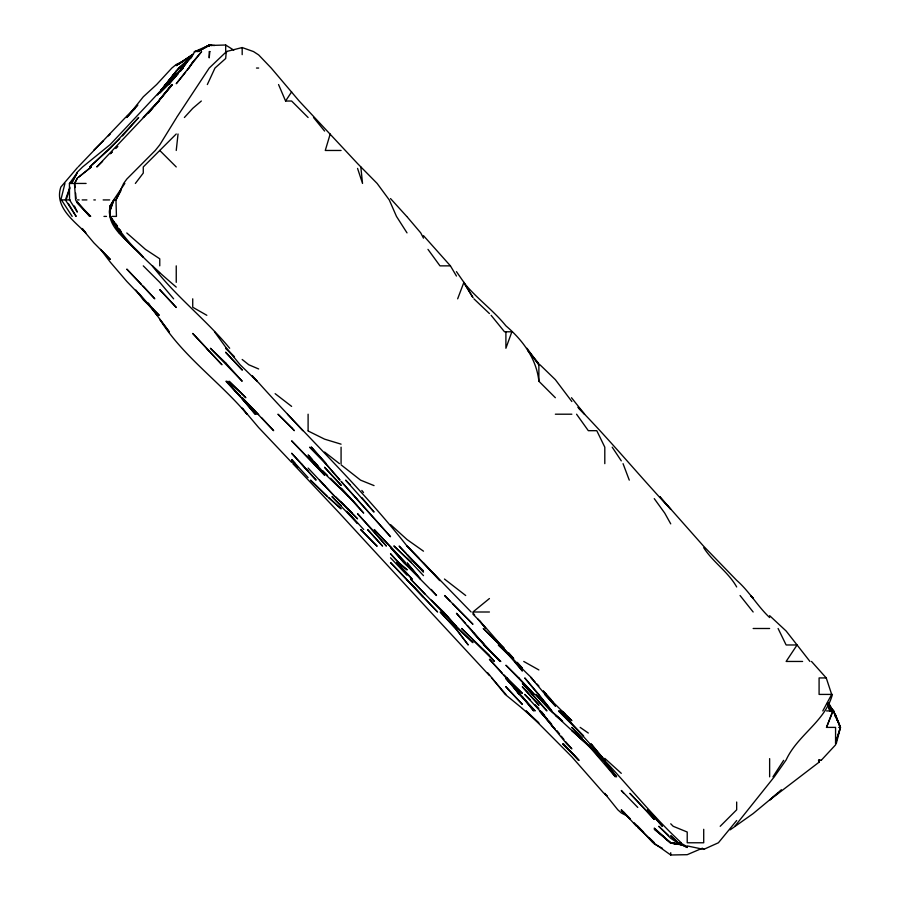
<?xml version="1.0" encoding="UTF-8"?>
<svg xmlns="http://www.w3.org/2000/svg" width="900" height="900" viewBox="0 0 900 900"><rect width="100%" height="100%" fill="white"/><g stroke="black" fill="none" stroke-linecap="round" stroke-linejoin="round"><path stroke-width="1.35" d="M110.306 205.627L109.98 216.405L110.306 205.627L113.501 201.06L110.306 205.627C104.468 228.364 131.029 241.886 143.269 257.096C134.336 248.366 124.504 240.019 117.844 229.354M407.014 232.886L396.473 216.405L389.261 199.924L377.134 183.442L357.559 163.564L299.171 101.025L271.226 68.051L258.66 54.922L253.496 51.57L242.179 47.554L226.26 51.57L225.686 58.5L214.976 68.051L207.338 84.544M176.243 150.469L178.042 133.987M64.935 183.442L60.851 199.924L70.279 199.924M836.201 743.873L840.488 727.391L835.571 716.153L839.846 726.143M330.21 133.987L325.271 150.469L341.077 150.469M840.386 727.391L835.571 715.68L840.409 727.391L835.571 742.995L840.409 727.391L835.571 714.825L828.81 704.306M66.578 198.653L69.75 188.505M193.523 54.079L194.321 51.57L196.29 51.57M124.83 183.442L113.647 199.924L110.306 209.914L114.008 199.924M69.907 187.245L65.396 199.924L76.14 216.405L68.31 203.456M457.65 298.822L463.894 282.341L456.457 271.654M835.571 743.873L835.571 727.391L826.504 727.391L832.793 710.91L831.296 708.705M826.504 727.391L833.062 710.91L828.439 702.664M75.116 187.56L74.767 183.442L77.344 178.245M113.771 199.924C104.985 212.411 111.049 222.491 121.028 231.84M121.039 190.507L115.976 199.924L116.449 216.405L112.028 216.405M76.691 173.857L71.528 183.442L77.344 172.148L82.609 166.95L110.306 144.472L176.243 74.059L164.115 87.289M822.791 710.91L831.679 694.418L826.245 677.936L811.519 661.455M176.243 118.159L159.761 144.877L155.261 150.469L126.788 179.089L123.626 183.442L115.976 199.924L113.647 199.924M187.301 70.144L192.724 62.089L201.623 51.57L176.243 83.722L185.602 72.236M189 68.051L192.724 62.1M176.602 117.506L209.205 68.074L225.686 52.358M772.954 776.835L783.641 760.354M278.55 84.544L285.581 101.025L291.623 91.879M74.407 205.999L77.344 212.074L69.536 199.924L69.435 183.442L77.344 172.654M162.225 89.021L178.965 68.051L186.379 61.875M192.724 54.315L182.599 68.051L192.724 54.484L176.243 65.621L192.724 54.45L168.39 84.544L159.761 92.959L177.964 74.205M736.673 820.53L718.403 842.771L703.71 849.386L687.217 845.921M734.805 826.29L774.293 776.835L786.127 759.96C797.602 734.985 825.176 721.508 832.421 694.418L819.09 694.418L819.09 677.936L826.245 677.936M135.36 183.442L143.269 173.07L143.269 166.95L176.243 133.987M176.243 71.145L160.639 90.855L176.243 71.168L182.149 65.678M165.532 84.544L160.583 90.855L178.763 68.051L191.734 56.014M180.551 71.123L183.139 68.051L176.243 75.116M77.344 167.726L60.851 187.054C54.157 206.64 73.744 220.815 85.837 232.886L82.44 228.566M148.297 113.389L152.741 108.236M154.519 106.177L171.787 84.544L158.569 101.025L143.269 117.495L159.131 101.025L96.806 166.95L102.6 161.37M135.034 108.619L125.449 117.506L78.142 166.95M137.7 105.142L126.788 117.506L143.269 96.829L156.634 84.544L171.844 68.051L176.243 64.474L183.847 61.042M168.435 84.544L176.243 75.791L168.39 84.544M184.388 117.506L192.724 108.36L201.33 101.025M192.724 54.799L180.607 68.051L191.79 56.081M93.825 150.165L103.522 140.648M137.7 104.94L126.788 116.707L131.636 112.095M781.38 789.727L769.635 800.021L819.09 762.176L818.528 760.354L821.183 760.354L835.571 744.863M119.7 138.769L89.707 166.95L110.306 148.331L138.668 117.506L122.513 135.9M720.191 826.29L736.673 809.809L736.673 802.024M115.83 148.489L117.821 146.509M108.371 135.889L110.306 133.987M111.983 152.1L110.306 153.743L112.073 152.1M777.577 793.316L753.154 813.577L730.159 829.845M188.494 60.109L191.666 57.465M489.431 598.534L472.939 612L489.431 612M78.413 177.379L91.316 166.95L77.344 178.099L74.441 183.442L75.611 199.924L77.344 203.051L90.686 216.405L77.344 202.691L89.752 216.405L77.344 201.881M818.528 760.354L821.183 760.354M192.724 55.057L176.243 65.227L180.956 62.887M211.95 45.428L209.205 45L197.944 51.57L209.205 45.157L214.695 45.495M211.95 45.495L209.205 45.09L197.404 51.57L209.205 45.641M209.205 45.203L194.805 51.57M702.439 848.171L687.217 854.685L670.736 855L654.255 843.322M194.906 51.57L201.409 49.568M209.205 45.473L225.686 45.023L233.752 50.119M226.26 51.57L227.385 51.57M256.489 68.051L258.66 68.051M285.581 101.025L291.623 101.025L308.104 117.506M69.435 183.442L74.767 183.442M75.285 183.442L86.108 183.442M77.344 199.924L79.11 199.924M82.17 199.924L86.895 199.924M93.825 199.924L95.366 199.924M103.151 199.924L109.654 199.924M103.972 216.405L106.481 216.405M456.457 276.053L450.428 265.86L439.976 265.86L427.973 249.368M555.356 414.202L571.849 414.202M753.154 628.492L769.635 628.492M802.597 661.455L786.127 661.455L797.074 644.974L786.127 631.001L769.635 615.656M826.571 710.91L833.062 710.91M838.71 727.391L840.488 727.391M680.299 842.771L687.217 846.776L687.217 847.53L677.486 842.771L670.736 835.751L678.296 842.771M670.286 842.771L654.255 828.146L670.736 843.053L683.1 844.819L670.815 842.771L654.255 829.125L670.736 843.075L683.1 845.134M670.736 843.053L683.1 844.819L670.736 842.771L680.355 844.301M679.905 843.244L677.464 842.771L670.736 838.283L658.755 826.29L668.745 835.56M341.077 444.161L324.596 439.155L308.104 430.965M374.04 485.595L360.551 480.139L341.077 464.839M258.66 368.978L248.76 364.759L242.179 359.483M677.565 842.771L687.217 847.238M627.176 816.019L621.293 812.947L617.816 809.809L604.8 793.609M662.49 848.351L654.255 843.998L654.255 842.771L649.406 837.923M523.744 661.455L538.875 669.949M206.831 315.304L192.724 307.249L192.724 298.822M607.163 795.656L604.8 794.216L604.8 793.316M423.484 551.183L407.014 539.539L390.521 524.599M624.589 812.779L621.293 810.585L630.023 818.899M580.151 727.391L588.319 733.05M291.623 406.395L275.141 393.671M444.454 579.038L465.705 595.519M561.589 720.101L550.586 710.91L535.601 694.418L542.689 701.786M324.596 452.048L339.469 463.657M176.243 287.111C151.875 266.13 127.001 244.204 110.306 216.405L117.225 226.294M522.394 708.491L505.204 694.418L487.8 672.885M562.556 721.316L555.356 715.252L592.178 749.239M126.788 232.976L145.44 249.368L159.761 258.806L159.761 265.86M562.556 721.136L552.094 711.697M681.21 842.771C653.783 817.346 630.315 787.928 604.8 760.613M513.326 658.541L483.255 628.492L493.335 638.089M495.293 639.81L504 647.764M413.111 570.994L403.83 562.556L390.521 547.346L403.83 562.556L436.522 595.519L431.303 589.455M604.8 762.829L615.375 776.835L588.319 745.391L571.849 730.553L588.319 745.189M522.394 708.559L538.875 723.038L526.185 710.91L571.849 756.832L603.911 793.316M621.293 773.336L604.8 758.374M326.981 495.9L310.534 480.139L324.596 494.123L341.077 508.838L328.804 497.565M531.214 677.936L545.164 694.418L571.849 720.675L561.431 710.91L571.849 723.668L604.8 760.354L591.064 743.873L604.597 760.354M654.255 842.771L637.774 827.482L637.774 826.29L633.893 822.589M327.589 475.481L322.673 470.689M330.593 478.271L348.84 496.62L324.596 473.603L308.104 454.95L312.457 459.787M425.036 594.079L410.524 579.038L456.457 626.411L443.284 612L457.729 628.492L472.939 642.656L454.613 624.6M214.515 331.785L225.686 347.175L240.12 364.759L258.66 382.804C307.744 437.614 361.485 488.059 407.014 546.041L439.976 580.658L423.214 562.556M489.431 655.594L461.655 628.492L494.438 661.455L489.431 655.594L472.939 639.81M489.431 634.646L500.377 644.974M411.255 562.556L394.054 546.075L411.255 562.556L423.484 575.64M473.895 298.822L489.431 313.56M287.483 414.202L302.805 430.684M769.635 617.546C757.508 606.206 749.317 591.3 736.673 580.342L703.496 546.075L659.711 496.62L670.736 509.287C639.304 475.729 610.02 440.123 577.845 407.284M559.924 710.91L568.868 719.438M582.322 738.056L571.849 727.391L588.319 745.695L604.8 761.58L616.624 776.835L604.8 761.591L588.319 744.885L602.449 760.354L589.207 745.2M603.518 760.354L604.8 761.591M431.37 600.086L443.543 612L452.767 622.508M539.955 364.759L555.356 379.665L571.849 401.524M465.626 623.419L456.457 613.294L483.975 644.974L500.827 661.455M583.425 735.964L558.529 710.91L583.627 735.964M483.975 644.974L500.108 661.455L472.939 632.261L484.493 644.974L473.827 632.711M234.416 356.816L225.686 348.266L234.416 356.906M341.077 505.519L331.976 496.62L357.559 523.553L346.759 511.211M159.761 273.116L152.404 265.86C175.162 296.044 205.639 319.106 229.68 348.266M560.306 710.91L568.957 719.438M530.404 700.031L524.745 694.418L538.875 709.706L566.752 743.873L571.849 748.856L565.627 741.69M535.106 704.7L538.875 708.435M531.754 677.936C510.356 658.327 493.504 634.556 472.939 614.16M463.894 282.341L472.939 297.551L463.59 282.341C476.291 298.215 493.132 309.983 505.901 325.834C522.709 340.144 536.49 358.639 538.875 381.24L555.356 397.721M159.761 150.469L176.243 166.95M143.269 265.86L159.761 282.341L173.621 298.822M407.014 558.315L411.255 562.556M258.66 414.551L242.179 397.721L273.656 430.684L261.472 417.577M630.023 818.528L621.293 809.809L636.536 826.29M643.59 832.106L637.774 826.29L652.939 842.771M414.945 562.556L423.484 572.051L407.014 554.445L423.484 571.039L414.416 562.556L399.127 546.075L406.136 553.421M637.774 807.435L621.293 790.47L623.745 793.316M578.711 408.274L584.595 414.202L571.489 397.721M141.356 284.276L126.788 269.111L154.778 298.822L143.269 286.211M419.4 558.675L407.014 546.075L471.127 612M670.736 823.793L673.189 826.29L687.217 832.028L687.217 842.771L703.71 842.771L703.71 829.294M350.213 484.819L345.623 480.139L374.04 512.055L361.924 497.655M206.46 348.266L221.963 364.759L192.724 333.45L209.205 351.067M753.154 598.072L750.656 595.519L753.154 598.387M450.079 601.11L444.6 595.519L472.939 624.285L452.812 603.911M343.8 504.743L335.295 496.62L357.559 518.839L341.077 502.178L351.968 513.101L348.334 509.389M561.217 710.91L567.011 716.85M550.733 699.176L543.352 691.222L553.489 702.585M348.728 513.101L363.724 529.582M548.977 721.89L555.356 729.619L539.831 710.91M563.288 711.889L565.189 713.869M324.596 485.415L319.522 480.139L334.924 496.62L308.104 468.056M581.209 738L586.834 743.873M317.858 465.66L314.19 461.723M502.2 673.043L489.431 659.261L505.901 677.666L522.394 693.383L504.056 674.977M126.788 240.739L135.045 249.368M596.025 753.278L599.884 757.327M297.832 467.584L291.623 460.879M291.623 462.353L258.66 427.579L242.179 408.105L247.05 414.202C219.263 381.308 182.722 356.22 159.761 319.264L169.211 331.785L152.078 308.711M292.849 463.657L339.424 513.101C389.261 567.439 439.369 621.472 489.431 675.562M407.014 575.201L390.521 557.798M531.214 677.936L535.05 681.986M536.962 684L538.875 686.025M544.601 703.811L550.327 709.886M349.031 496.62L341.077 488.183L363.69 513.101L349.031 496.62L357.559 505.89M301.331 463.657L291.623 453.229L316.091 480.139L301.309 463.657L308.104 471.296M240.334 396.686L226.035 381.24L240.311 396.686L226.89 381.24L256.343 414.202L241.256 397.721M423.484 235.643L450.428 265.86M517.005 662.434L522.394 668.284M295.391 463.657L291.623 459.551L308.104 477.641M555.356 705.881L544.849 694.418L555.356 706.106M406.71 216.405L390.521 198.585M374.04 536.67L367.594 529.582L382.556 546.075L374.04 536.704M512.156 658.496L498.308 644.974L505.901 651.69L522.394 671.018L514.834 661.455M517.174 662.411L522.394 668.183M467.46 625.444L472.939 631.699M354.69 496.62L390.521 536.726L341.077 481.399L357.559 499.804M513.045 686.486L505.901 678.544L522.394 696.746L533.666 710.91L522.394 696.881L535.129 710.91L519.266 694.418L505.901 677.936L520.11 694.418L518.4 692.438M514.834 688.466L516.611 690.457M252.472 376.088L257.085 381.24L252.54 376.088M551.363 724.298L539.483 710.91L551.599 724.298L549.011 721.204M508.5 652.579L513.697 658.496M543.398 691.268L546.12 694.418L543.645 691.324M491.715 677.936L505.901 694.418M407.014 216.72L420.739 232.886L423.484 238.14M242.179 398.779L255.206 414.202L242.179 398.734M472.939 612.934L474.66 615.004M478.103 619.155L485.843 628.492L479.824 620.977M527.85 350.325L538.875 363.634M361.822 490.444L363.521 492.502M541.373 711.934L543.915 715.028M544.511 692.46L546.12 694.418L543.645 691.47M313.526 117.506L324.596 131.085M491.108 315.304L504.495 331.785L511.875 331.785L505.901 348.266L505.901 331.785M703.71 547.706C712.991 562.252 728.212 571.882 736.673 586.957M740.059 595.519L753.154 612M138.915 293.332L157.32 315.304L152.393 308.711M557.066 730.755L559.631 734.04M561.352 736.222L563.918 739.496M527.85 350.471L538.875 364.759L538.875 381.24M540.529 710.91L547.29 719.696M148.286 303.221L149.929 305.415M541.789 712.001L547.493 719.696M549.124 721.89L553.207 727.391M135.866 290.025L143.269 299.858L159.244 315.304L126.788 281.407L110.306 262.159L100.586 249.368L110.306 259.414L93.825 242.797L81.844 228.566M809.955 661.455L797.074 644.974L786.127 644.974L778.095 628.492M654.255 498.623L664.729 513.101L670.736 523.868M526.984 348.266L538.875 364.759M148.14 303.221L149.715 305.415M576.562 414.202L588.319 430.684L596.779 430.684L604.8 447.176L604.8 463.657M118.778 228.487L121.073 231.784L119.689 229.59M828.304 704.306L829.8 706.511M612.202 447.176L621.293 460.868M116.1 224.1L117.529 226.294M61.436 199.924L72.169 216.405M116.1 227.002L119.317 232.886L116.235 227.002M828.36 703.845L831.78 710.91L828.371 703.294M623.048 463.657L629.269 480.139M357.559 168.401L362.531 183.442L360.821 166.95M75.6 193.05L76.073 198.551M819.09 759.926L819.09 762.176M769.635 758.621L769.635 776.835M703.71 848.79L703.71 849.386M670.736 852.727L670.736 855M341.077 447.176L341.077 463.657M308.104 414.202L308.104 430.684M242.179 47.554L242.179 54.652M225.686 45.023L225.686 50.479M225.686 51.57L225.686 52.931M209.205 45L209.205 46.384M176.243 265.86L176.243 282.341M209.835 51.57L209.205 57.859L209.205 51.57L209.835 51.57M159.761 99.45L158.771 101.025L172.429 84.544L159.761 99.495M158.996 92.914L157.477 94.95L158.996 92.903M421.909 595.519L390.521 562.556L437.591 612L407.014 579.926L423.484 597.015L421.909 595.519M407.014 569.79L398.385 562.556L390.521 553.748L398.711 562.556L407.014 569.79M376.976 546.075L360.675 529.582L376.976 546.075M225.686 362.891L210.409 348.266L242.179 381.24L225.686 362.891M390.521 546.626L374.231 529.582L405.259 562.556L390.521 546.626M242.179 393.919L229.005 381.24L245.846 397.721L242.179 393.919M571.849 752.783L562.635 743.873L578.88 760.354L563.366 743.873L578.801 760.354L571.849 752.783M518.906 677.936L505.901 665.235L534.296 694.418L518.906 677.936M291.623 427.635L277.954 414.202L294.345 430.684L291.623 427.635M313.796 463.657L291.623 440.843L324.596 475.178L313.796 463.657M489.431 650.261L484.166 644.974L489.431 650.317M242.179 369.956L225.686 352.339L242.179 369.956M645.548 809.809L629.865 793.316L654.255 819.428L645.626 809.809M324.596 462.353L309.69 447.176L324.596 462.454L340.009 480.139L324.596 462.353M341.077 485.213L324.596 467.37L341.077 485.213M654.255 816.592L647.595 809.809L662.355 826.29L654.255 816.592M412.076 579.038L396.855 562.556L412.076 579.038M522.394 704.396L505.901 686.801L522.394 704.396M455.805 628.492L440.19 612L456.457 629.584L468.248 644.974L455.805 628.492M538.875 705.082L522.394 686.88L538.875 705.082M176.243 307.429L159.761 289.676L176.243 307.429M532.564 694.418L522.394 683.46L546.93 710.91L532.496 694.418M372.218 529.582L357.559 513.709L386.404 546.075L372.218 529.582M326.104 463.657L311.389 447.176L326.104 463.657M833.625 710.91L829.991 706.781L833.591 710.91L835.571 716.861L833.625 710.91M538.785 694.418L524.745 677.936L551.858 710.91L538.785 694.418M420.491 579.038L407.014 562.882L420.435 579.038M519.266 694.418L506.767 677.936L519.266 694.418M829.924 710.91L827.37 703.294L829.924 710.91"/></g></svg>
